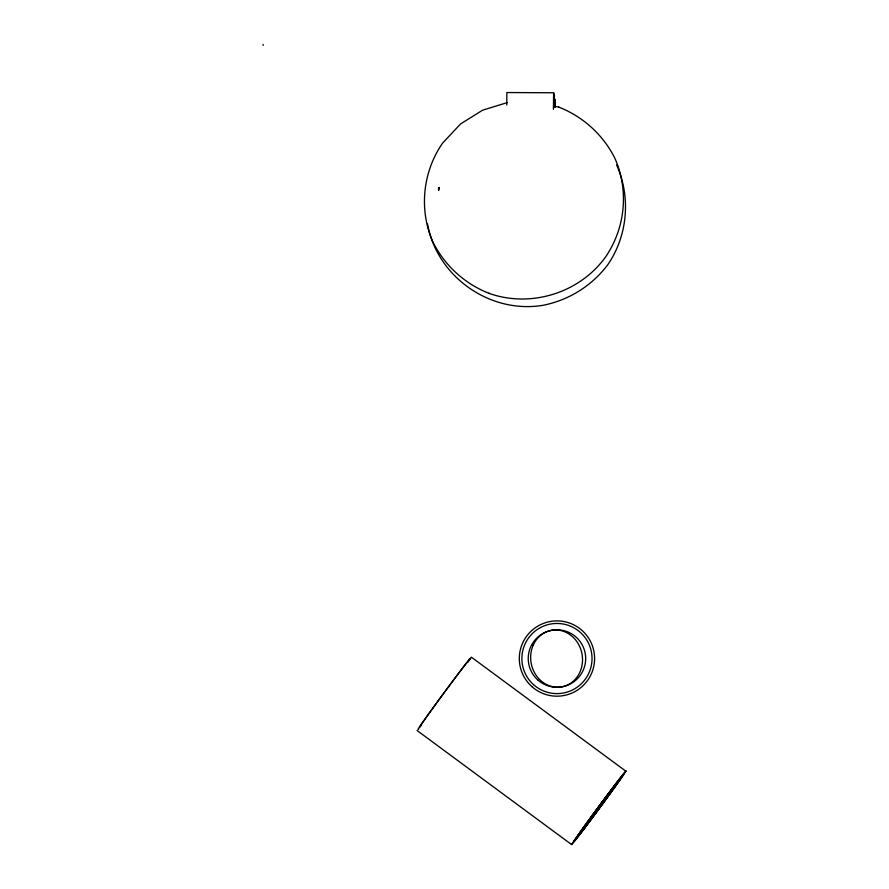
<?xml version="1.0" encoding="UTF-8"?>
<svg xmlns="http://www.w3.org/2000/svg" width="889" height="889" viewBox="0 0 889 889"><rect width="100%" height="100%" fill="white"/><g stroke="black" fill="none" stroke-linecap="round" stroke-linejoin="round"><path stroke-width="1.33" d="M554.436 107.447L554.436 100.835L555.236 99.435L555.236 107.369M506.741 104.98L506.886 92.545L553.636 92.767L554.414 95.079L554.28 106.135M553.436 109.347L553.636 92.767M507.475 102.524L482.605 110.192L460.558 123.949L442.578 143.151C422.653 171.844 418.763 209.826 432.843 241.852C444.489 265.344 464.425 283.58 488.772 293.259L489.139 293.348M488.772 293.259C530.266 308.161 579.106 293.248 605.087 257.599L605.309 257.321C625.245 228.629 629.123 190.646 615.044 158.62C603.409 135.128 583.462 116.892 559.114 107.213L558.748 107.125M553.425 105.935L559.114 107.213M471.392 657.171L625.9 771.219A45.85 0.833 -53.6 0 1 583.44 829.748A45.85 0.833 -53.6 0 1 586.873 822.681A45.85 0.833 -53.6 0 1 625.9 771.219M417.063 730.502L571.571 844.55M616.61 164.987C630.99 197.047 627.745 235.263 608.043 264.366C592.285 285.48 569.327 299.971 543.523 305.205C490.461 314.417 436.932 276.968 427.509 223.928M263.1 44.45L263.1 45.417M420.986 725.757A41.872 0.756 -53.6 0 1 443.867 693.053A45.85 0.833 -53.6 0 1 469.948 659.482M467.725 662.461A41.872 0.756 -53.6 0 0 443.867 693.053A45.85 0.833 -53.6 0 0 418.775 728.791M439.31 187.535L438.621 190.468L438.521 187.568L439.31 187.535M531.878 686.608A37.638 37.638 0 0 0 593.808 666.217A37.638 37.638 0 0 0 545.179 622.778A37.638 37.638 0 0 0 531.878 686.608M533.589 684.697A35.082 35.082 0 0 0 591.296 665.694A35.082 35.082 0 0 0 545.99 625.211A35.082 35.082 0 0 0 533.589 684.697M533.189 645.236A28.737 25.848 79.3 0 0 558.57 687.219A28.737 25.848 79.3 0 0 578.006 643.358A28.737 25.848 79.3 0 0 533.189 645.236M537.812 679.963A28.737 28.737 0 0 0 585.084 664.394A28.737 28.737 0 0 0 547.968 631.246A28.737 28.737 0 0 0 537.812 679.963M586.496 825.381A36.682 0.667 -53.6 0 0 620.478 778.553A36.682 0.667 -53.6 0 0 589.24 819.725A36.682 0.667 -53.6 0 0 586.496 825.381M584.773 827.848A41.872 0.756 -53.6 0 0 623.545 774.408A41.872 0.756 -53.6 0 0 587.907 821.403A41.872 0.756 -53.6 0 0 584.773 827.848"/></g></svg>
